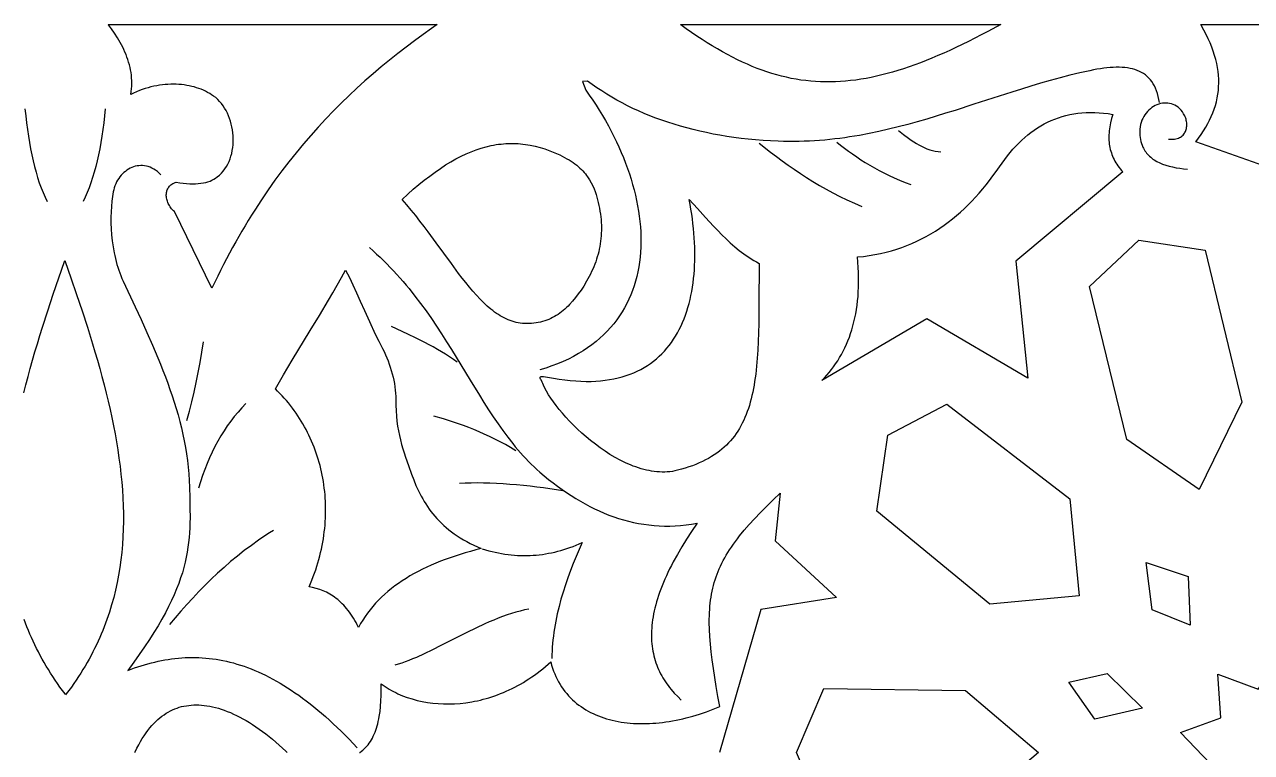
# Model space of a CAD drawing. Extents: x -332 to 348, y -263 to 352.
# Drawn here: x 46.91 to 93.89, y 264.11 to 292 of the extents above; entities that cross this region are included whole.
import ezdxf

# ---------------------------------------------------------------- set-up
doc = ezdxf.new("R2010")
doc.units = 0
doc.layers.add('LAYER_1', color=18, linetype='CONTINUOUS')
doc.layers.add('LAYER_2', color=174, linetype='CONTINUOUS')

msp = doc.modelspace()

# ---------------------------------------------------------------- linework, layer by layer
at = {"layer": 'LAYER_1'}
for points in [[(62.498, 291.848), (62.17, 291.616), (61.844, 291.379), (61.521, 291.137), (61.2, 290.889), (60.882, 290.636), (60.567, 290.377), (60.255, 290.112), (59.946, 289.841), (59.639, 289.563), (59.336, 289.279), (59.036, 288.989), (58.74, 288.691), (58.446, 288.386), (58.157, 288.073), (57.871, 287.753), (57.589, 287.425), (57.311, 287.089), (57.036, 286.745), (56.766, 286.392), (56.5, 286.031), (56.238, 285.661), (55.98, 285.281), (55.727, 284.893), (55.602, 284.695), (55.479, 284.495), (55.356, 284.292), (55.235, 284.087), (55.115, 283.879), (54.996, 283.669), (54.878, 283.456), (54.761, 283.241), (54.646, 283.023), (54.532, 282.803), (54.419, 282.58), (54.308, 282.354), (54.198, 282.126), (54.089, 281.895), (52.648, 284.831), (52.611, 284.867), (52.577, 284.904), (52.544, 284.942), (52.514, 284.981), (52.487, 285.021), (52.461, 285.062), (52.438, 285.103), (52.417, 285.144), (52.398, 285.186), (52.382, 285.228), (52.369, 285.271), (52.358, 285.313), (52.349, 285.355), (52.343, 285.397), (52.34, 285.438), (52.339, 285.479), (52.341, 285.519), (52.346, 285.558), (52.354, 285.597), (52.364, 285.634), (52.377, 285.67), (52.393, 285.705), (52.412, 285.739), (52.435, 285.771), (52.46, 285.802), (52.488, 285.83), (52.519, 285.857), (52.553, 285.882), (52.591, 285.905), (52.631, 285.925), (52.675, 285.943), (52.722, 285.959), (52.859, 285.938), (52.99, 285.921), (53.116, 285.909), (53.236, 285.902), (53.351, 285.899), (53.46, 285.9), (53.564, 285.906), (53.663, 285.916), (53.758, 285.931), (53.847, 285.95), (53.932, 285.974), (54.013, 286.002), (54.089, 286.034), (54.161, 286.071), (54.228, 286.112), (54.292, 286.158), (54.375, 286.227), (54.451, 286.303), (54.521, 286.383), (54.585, 286.469), (54.643, 286.559), (54.695, 286.653), (54.741, 286.751), (54.781, 286.852), (54.816, 286.957), (54.844, 287.064), (54.867, 287.173), (54.885, 287.283), (54.896, 287.396), (54.903, 287.509), (54.904, 287.623), (54.899, 287.737), (54.889, 287.85), (54.874, 287.964), (54.854, 288.076), (54.829, 288.186), (54.798, 288.295), (54.763, 288.402), (54.723, 288.506), (54.677, 288.607), (54.627, 288.705), (54.573, 288.799), (54.513, 288.889), (54.449, 288.974), (54.381, 289.054), (54.308, 289.129), (54.231, 289.198), (54.149, 289.26), (54.076, 289.31), (54, 289.357), (53.922, 289.401), (53.842, 289.442), (53.759, 289.481), (53.674, 289.517), (53.586, 289.55), (53.497, 289.58), (53.406, 289.607), (53.312, 289.631), (53.217, 289.652), (53.12, 289.67), (53.022, 289.685), (52.922, 289.697), (52.821, 289.705), (52.718, 289.711), (52.615, 289.713), (52.51, 289.712), (52.404, 289.707), (52.297, 289.699), (52.189, 289.688), (52.081, 289.673), (51.972, 289.654), (51.862, 289.632), (51.752, 289.607), (51.641, 289.577), (51.531, 289.545), (51.42, 289.508), (51.309, 289.467), (51.198, 289.423), (51.087, 289.375), (50.977, 289.323), (50.994, 289.429), (51.007, 289.535), (51.015, 289.64), (51.018, 289.744), (51.017, 289.848), (51.012, 289.952), (51.002, 290.055), (50.989, 290.157), (50.971, 290.258), (50.95, 290.359), (50.926, 290.459), (50.898, 290.558), (50.867, 290.656), (50.833, 290.753), (50.796, 290.849), (50.756, 290.944), (50.714, 291.038), (50.669, 291.132), (50.622, 291.223), (50.573, 291.314), (50.468, 291.492), (50.357, 291.665), (50.241, 291.832), (50.12, 291.994), (50.115, 292), (62.718, 292)], [(83.794, 291.73), (83.544, 291.599), (83.298, 291.472), (83.054, 291.35), (82.814, 291.232), (82.577, 291.119), (82.343, 291.011), (82.112, 290.907), (81.884, 290.807), (81.658, 290.712), (81.436, 290.622), (81.215, 290.536), (80.998, 290.455), (80.782, 290.379), (80.569, 290.307), (80.358, 290.24), (80.149, 290.178), (79.943, 290.12), (79.738, 290.067), (79.535, 290.019), (79.333, 289.975), (79.134, 289.937), (78.935, 289.903), (78.739, 289.874), (78.543, 289.849), (78.349, 289.83), (78.156, 289.815), (77.964, 289.805), (77.774, 289.8), (77.584, 289.8), (77.394, 289.805), (77.206, 289.815), (77.018, 289.829), (76.831, 289.849), (76.644, 289.874), (76.457, 289.903), (76.271, 289.938), (76.085, 289.977), (75.899, 290.021), (75.713, 290.071), (75.526, 290.126), (75.34, 290.185), (75.153, 290.25), (74.966, 290.32), (74.778, 290.395), (74.59, 290.475), (74.401, 290.56), (74.211, 290.65), (74.021, 290.745), (73.829, 290.846), (73.637, 290.952), (73.443, 291.063), (73.248, 291.179), (73.052, 291.301), (72.854, 291.427), (72.655, 291.559), (72.454, 291.696), (72.251, 291.839), (72.047, 291.987), (72.029, 292), (84.295, 292)], [(87.892, 288.627), (88.062, 288.619), (88.235, 288.605), (88.411, 288.585), (88.591, 288.558), (88.54, 288.396), (88.499, 288.237), (88.482, 288.158), (88.468, 288.081), (88.456, 288.004), (88.446, 287.929), (88.44, 287.854), (88.435, 287.779), (88.433, 287.706), (88.434, 287.633), (88.437, 287.562), (88.443, 287.491), (88.451, 287.421), (88.462, 287.352), (88.475, 287.283), (88.49, 287.216), (88.508, 287.149), (88.529, 287.083), (88.552, 287.018), (88.577, 286.954), (88.605, 286.89), (88.636, 286.827), (88.669, 286.766), (88.705, 286.705), (88.743, 286.644), (88.783, 286.585), (88.826, 286.527), (88.871, 286.469), (88.919, 286.412), (88.97, 286.356), (84.875, 282.931), (85.33, 278.445), (81.463, 280.728), (77.444, 278.363), (77.54, 278.463), (77.632, 278.565), (77.722, 278.671), (77.809, 278.779), (77.892, 278.889), (77.972, 279.003), (78.049, 279.12), (78.123, 279.239), (78.194, 279.362), (78.261, 279.487), (78.325, 279.616), (78.385, 279.748), (78.442, 279.883), (78.496, 280.021), (78.546, 280.162), (78.592, 280.307), (78.635, 280.454), (78.673, 280.606), (78.709, 280.76), (78.74, 280.918), (78.768, 281.08), (78.792, 281.244), (78.812, 281.413), (78.828, 281.585), (78.84, 281.76), (78.848, 281.94), (78.852, 282.123), (78.851, 282.309), (78.847, 282.5), (78.839, 282.694), (78.826, 282.892), (78.809, 283.094), (79.036, 283.118), (79.259, 283.149), (79.477, 283.187), (79.692, 283.23), (79.902, 283.279), (80.108, 283.334), (80.31, 283.396), (80.508, 283.462), (80.702, 283.535), (80.893, 283.613), (81.079, 283.696), (81.262, 283.785), (81.441, 283.879), (81.617, 283.979), (81.789, 284.083), (81.958, 284.193), (82.123, 284.307), (82.285, 284.426), (82.444, 284.55), (82.6, 284.678), (82.752, 284.811), (82.902, 284.949), (83.048, 285.091), (83.192, 285.237), (83.332, 285.387), (83.47, 285.541), (83.605, 285.699), (83.737, 285.861), (83.867, 286.027), (83.994, 286.197), (84.119, 286.37), (84.241, 286.547), (84.342, 286.691), (84.444, 286.831), (84.548, 286.966), (84.654, 287.096), (84.762, 287.221), (84.872, 287.342), (84.984, 287.457), (85.098, 287.567), (85.214, 287.672), (85.332, 287.772), (85.452, 287.866), (85.575, 287.956), (85.7, 288.04), (85.827, 288.118), (85.957, 288.192), (86.089, 288.259), (86.224, 288.322), (86.362, 288.378), (86.502, 288.429), (86.645, 288.475), (86.79, 288.514), (86.939, 288.548), (87.09, 288.576), (87.244, 288.598), (87.402, 288.614), (87.562, 288.625), (87.725, 288.629)], [(65.625, 287.445), (65.719, 287.442), (65.812, 287.437), (65.905, 287.43), (65.998, 287.42), (66.092, 287.409), (66.185, 287.394), (66.278, 287.378), (66.465, 287.338), (66.652, 287.289), (66.839, 287.231), (67.026, 287.163), (67.214, 287.087), (67.403, 287.001), (67.593, 286.907), (67.681, 286.859), (67.764, 286.81), (67.843, 286.76), (67.919, 286.71), (67.99, 286.658), (68.057, 286.605), (68.121, 286.552), (68.181, 286.498), (68.238, 286.443), (68.291, 286.388), (68.341, 286.332), (68.389, 286.276), (68.433, 286.22), (68.474, 286.163), (68.549, 286.049), (68.614, 285.935), (68.67, 285.821), (68.718, 285.708), (68.76, 285.597), (68.796, 285.487), (68.827, 285.381), (68.879, 285.178), (68.904, 285.068), (68.927, 284.958), (68.946, 284.849), (68.963, 284.74), (68.976, 284.632), (68.987, 284.525), (68.995, 284.419), (69, 284.314), (69.002, 284.209), (69.002, 284.105), (68.998, 284.002), (68.992, 283.899), (68.983, 283.797), (68.971, 283.696), (68.957, 283.595), (68.94, 283.495), (68.92, 283.396), (68.898, 283.297), (68.873, 283.199), (68.845, 283.102), (68.815, 283.005), (68.783, 282.909), (68.748, 282.814), (68.71, 282.719), (68.67, 282.625), (68.628, 282.531), (68.583, 282.438), (68.536, 282.346), (68.486, 282.254), (68.434, 282.162), (68.323, 281.981), (68.221, 281.827), (68.117, 281.678), (68.009, 281.536), (67.897, 281.401), (67.782, 281.273), (67.723, 281.212), (67.662, 281.154), (67.6, 281.097), (67.538, 281.043), (67.474, 280.992), (67.408, 280.942), (67.341, 280.895), (67.273, 280.851), (67.203, 280.81), (67.132, 280.771), (67.059, 280.734), (66.985, 280.701), (66.909, 280.671), (66.831, 280.643), (66.751, 280.619), (66.67, 280.598), (66.586, 280.58), (66.501, 280.565), (66.414, 280.553), (66.324, 280.545), (66.233, 280.541), (66.14, 280.54), (66.057, 280.543), (65.974, 280.549), (65.893, 280.559), (65.813, 280.572), (65.734, 280.589), (65.656, 280.609), (65.578, 280.633), (65.502, 280.66), (65.426, 280.69), (65.351, 280.723), (65.276, 280.76), (65.202, 280.799), (65.129, 280.841), (65.057, 280.886), (64.985, 280.934), (64.913, 280.985), (64.842, 281.038), (64.772, 281.094), (64.632, 281.213), (64.493, 281.342), (64.355, 281.48), (64.218, 281.626), (64.082, 281.78), (63.946, 281.942), (63.809, 282.111), (63.672, 282.285), (63.535, 282.466), (63.256, 282.842), (62.678, 283.64), (62.373, 284.053), (62.215, 284.261), (62.054, 284.469), (61.89, 284.678), (61.72, 284.885), (61.547, 285.091), (61.368, 285.296), (61.585, 285.496), (61.798, 285.686), (62.01, 285.866), (62.219, 286.036), (62.426, 286.196), (62.631, 286.347), (62.834, 286.488), (63.035, 286.619), (63.234, 286.74), (63.432, 286.851), (63.628, 286.953), (63.823, 287.045), (64.017, 287.128), (64.209, 287.201), (64.401, 287.264), (64.591, 287.318), (64.78, 287.362), (64.875, 287.381), (64.969, 287.397), (65.063, 287.411), (65.157, 287.422), (65.251, 287.431), (65.345, 287.438), (65.438, 287.443), (65.532, 287.445)], [(72.68, 284.949), (72.99, 284.606), (73.299, 284.269), (73.454, 284.105), (73.612, 283.945), (73.773, 283.788), (73.937, 283.636), (74.105, 283.488), (74.278, 283.347), (74.458, 283.211), (74.549, 283.146), (74.643, 283.082), (74.739, 283.02), (74.836, 282.96), (74.935, 282.902), (75.037, 282.846), (75.033, 281.267), (75.03, 280.898), (75.024, 280.54), (75.016, 280.192), (75.005, 279.854), (74.989, 279.527), (74.968, 279.211), (74.942, 278.905), (74.909, 278.609), (74.87, 278.324), (74.847, 278.186), (74.823, 278.05), (74.796, 277.916), (74.767, 277.786), (74.736, 277.657), (74.703, 277.532), (74.667, 277.409), (74.629, 277.289), (74.588, 277.172), (74.545, 277.057), (74.499, 276.944), (74.45, 276.835), (74.398, 276.728), (74.343, 276.624), (74.285, 276.522), (74.224, 276.423), (74.16, 276.327), (74.092, 276.233), (74.021, 276.142), (73.947, 276.054), (73.869, 275.968), (73.787, 275.885), (73.701, 275.805), (73.612, 275.727), (73.519, 275.652), (73.422, 275.579), (73.32, 275.51), (73.215, 275.443), (73.105, 275.378), (72.991, 275.317), (72.872, 275.258), (72.749, 275.201), (72.622, 275.148), (72.489, 275.097), (72.352, 275.048), (72.21, 275.003), (72.064, 274.96), (71.912, 274.92), (71.816, 274.898), (71.719, 274.88), (71.622, 274.867), (71.524, 274.859), (71.425, 274.854), (71.326, 274.854), (71.226, 274.857), (71.126, 274.864), (71.026, 274.875), (70.925, 274.89), (70.824, 274.908), (70.724, 274.929), (70.623, 274.954), (70.522, 274.982), (70.421, 275.013), (70.32, 275.047), (70.219, 275.084), (70.118, 275.124), (70.018, 275.167), (69.918, 275.212), (69.819, 275.26), (69.72, 275.31), (69.523, 275.416), (69.33, 275.531), (69.139, 275.654), (68.952, 275.783), (68.769, 275.917), (68.59, 276.057), (68.417, 276.201), (68.249, 276.348), (68.087, 276.498), (67.931, 276.649), (67.783, 276.801), (67.642, 276.953), (67.509, 277.104), (67.384, 277.254), (67.268, 277.401), (67.162, 277.544), (67.066, 277.684), (66.98, 277.818), (66.905, 277.946), (66.841, 278.068), (66.789, 278.182), (66.763, 278.241), (66.737, 278.294), (66.691, 278.381), (66.674, 278.416), (66.662, 278.446), (66.658, 278.47), (66.658, 278.48), (66.662, 278.488), (66.667, 278.496), (66.675, 278.502), (66.7, 278.509), (66.738, 278.512), (66.79, 278.51), (66.857, 278.503), (66.94, 278.49), (67.164, 278.452), (67.385, 278.415), (67.601, 278.385), (67.811, 278.361), (68.017, 278.343), (68.217, 278.332), (68.412, 278.327), (68.603, 278.328), (68.788, 278.336), (68.968, 278.349), (69.144, 278.368), (69.315, 278.393), (69.481, 278.423), (69.642, 278.459), (69.798, 278.501), (69.95, 278.548), (70.097, 278.6), (70.239, 278.657), (70.377, 278.719), (70.51, 278.786), (70.639, 278.858), (70.763, 278.935), (70.883, 279.016), (70.998, 279.102), (71.109, 279.193), (71.215, 279.287), (71.318, 279.386), (71.416, 279.489), (71.509, 279.596), (71.599, 279.707), (71.684, 279.822), (71.765, 279.941), (71.842, 280.063), (71.916, 280.189), (71.985, 280.318), (72.05, 280.451), (72.111, 280.586), (72.168, 280.725), (72.221, 280.867), (72.271, 281.012), (72.316, 281.16), (72.358, 281.31), (72.396, 281.464), (72.431, 281.619), (72.462, 281.777), (72.489, 281.938), (72.512, 282.1), (72.532, 282.265), (72.549, 282.432), (72.562, 282.601), (72.571, 282.771), (72.577, 282.944), (72.58, 283.117), (72.58, 283.293), (72.576, 283.47), (72.569, 283.648), (72.558, 283.828), (72.545, 284.008), (72.528, 284.19), (72.508, 284.372), (72.485, 284.556), (72.459, 284.74), (72.43, 284.925), (72.398, 285.11), (72.363, 285.296)], [(92.122, 283.36), (93.53, 277.529), (91.888, 274.184), (89.126, 276.103), (87.696, 281.962), (89.578, 283.733)], [(59.277, 282.448), (59.349, 282.307), (59.485, 282.023), (59.619, 281.726), (59.762, 281.403), (59.924, 281.04), (60.115, 280.624), (60.344, 280.142), (60.477, 279.872), (60.623, 279.581), (60.679, 279.466), (60.733, 279.349), (60.784, 279.23), (60.832, 279.11), (60.876, 278.989), (60.918, 278.866), (60.956, 278.742), (60.991, 278.618), (61.022, 278.494), (61.049, 278.369), (61.072, 278.244), (61.092, 278.12), (61.107, 277.996), (61.118, 277.873), (61.124, 277.751), (61.126, 277.631), (61.128, 277.412), (61.136, 277.201), (61.151, 276.999), (61.172, 276.804), (61.198, 276.616), (61.229, 276.433), (61.265, 276.256), (61.304, 276.083), (61.348, 275.914), (61.395, 275.748), (61.446, 275.584), (61.498, 275.422), (61.611, 275.099), (61.729, 274.774), (61.812, 274.556), (61.901, 274.342), (61.997, 274.133), (62.048, 274.03), (62.102, 273.928), (62.157, 273.827), (62.215, 273.728), (62.276, 273.629), (62.34, 273.532), (62.406, 273.437), (62.475, 273.343), (62.548, 273.25), (62.624, 273.158), (62.703, 273.068), (62.786, 272.98), (62.873, 272.893), (62.963, 272.808), (63.058, 272.724), (63.156, 272.642), (63.259, 272.562), (63.367, 272.483), (63.479, 272.406), (63.595, 272.331), (63.717, 272.258), (63.843, 272.186), (63.975, 272.117), (64.111, 272.049), (64.254, 271.984), (64.401, 271.92), (64.194, 271.868), (63.99, 271.813), (63.789, 271.756), (63.592, 271.697), (63.399, 271.635), (63.209, 271.57), (63.023, 271.503), (62.84, 271.434), (62.662, 271.362), (62.487, 271.287), (62.316, 271.209), (62.149, 271.129), (61.985, 271.046), (61.826, 270.96), (61.671, 270.872), (61.52, 270.78), (61.373, 270.686), (61.23, 270.589), (61.092, 270.489), (60.958, 270.386), (60.828, 270.279), (60.702, 270.17), (60.581, 270.058), (60.465, 269.942), (60.353, 269.824), (60.245, 269.702), (60.143, 269.577), (60.045, 269.449), (59.951, 269.317), (59.863, 269.182), (59.779, 269.044), (59.7, 268.902), (59.653, 268.995), (59.605, 269.084), (59.556, 269.17), (59.507, 269.253), (59.456, 269.333), (59.405, 269.409), (59.353, 269.483), (59.3, 269.553), (59.246, 269.621), (59.191, 269.685), (59.135, 269.747), (59.079, 269.805), (59.022, 269.861), (58.964, 269.915), (58.905, 269.965), (58.846, 270.013), (58.786, 270.058), (58.725, 270.101), (58.663, 270.141), (58.601, 270.178), (58.538, 270.213), (58.474, 270.246), (58.41, 270.276), (58.345, 270.304), (58.28, 270.33), (58.213, 270.354), (58.079, 270.395), (57.943, 270.427), (57.804, 270.452), (57.861, 270.583), (57.915, 270.714), (57.966, 270.846), (58.014, 270.977), (58.06, 271.109), (58.103, 271.241), (58.143, 271.373), (58.181, 271.505), (58.216, 271.637), (58.249, 271.769), (58.279, 271.902), (58.306, 272.034), (58.331, 272.166), (58.354, 272.297), (58.373, 272.429), (58.391, 272.561), (58.405, 272.692), (58.417, 272.823), (58.427, 272.954), (58.435, 273.084), (58.439, 273.214), (58.442, 273.344), (58.442, 273.473), (58.439, 273.602), (58.434, 273.731), (58.427, 273.859), (58.417, 273.986), (58.405, 274.113), (58.391, 274.239), (58.374, 274.365), (58.355, 274.49), (58.334, 274.614), (58.31, 274.737), (58.285, 274.86), (58.256, 274.982), (58.226, 275.103), (58.193, 275.224), (58.159, 275.343), (58.121, 275.462), (58.082, 275.579), (58.041, 275.696), (57.997, 275.811), (57.951, 275.926), (57.903, 276.039), (57.853, 276.152), (57.801, 276.263), (57.747, 276.373), (57.69, 276.482), (57.632, 276.59), (57.571, 276.696), (57.509, 276.801), (57.444, 276.905), (57.378, 277.008), (57.309, 277.109), (57.238, 277.209), (57.166, 277.307), (57.091, 277.404), (57.015, 277.499), (56.936, 277.593), (56.856, 277.685), (56.773, 277.775), (56.689, 277.864), (56.603, 277.951), (56.515, 278.037), (56.668, 278.307), (56.827, 278.581), (57.158, 279.137), (57.852, 280.276), (58.203, 280.854), (58.549, 281.434), (58.718, 281.724), (58.884, 282.014), (59.045, 282.303), (59.202, 282.591)], [(86.942, 273.827), (87.3, 270.112), (83.88, 269.795), (79.554, 273.357), (79.976, 276.27), (82.227, 277.45)], [(91.466, 270.85), (91.548, 268.984), (90.095, 269.579), (89.865, 271.388)], [(95.927, 266.433), (97.521, 266.842), (97.229, 265.199), (98.709, 264.472), (97.445, 263.403), (98.119, 261.88), (96.475, 261.886), (96.027, 260.279), (94.772, 261.358), (93.412, 260.42), (93.133, 262.066), (91.497, 262.235), (92.325, 263.678), (91.179, 264.875), (92.726, 265.44), (92.606, 267.106), (94.149, 266.529), (95.111, 267.883)], [(89.728, 265.803), (87.899, 265.381), (86.897, 266.808), (88.373, 267.137)], [(82.95, 266.486), (85.742, 264.109), (82.95, 261.731), (77.518, 261.659), (76.466, 264.109), (77.518, 266.558)]]:
    msp.add_lwpolyline(points, close=True, dxfattribs=at)
for points in [[(94.58, 286.513), (91.761, 287.509), (91.866, 287.648), (91.965, 287.786), (92.057, 287.925), (92.142, 288.063), (92.221, 288.202), (92.293, 288.341), (92.358, 288.481), (92.417, 288.62), (92.469, 288.76), (92.514, 288.901), (92.552, 289.043), (92.584, 289.185), (92.609, 289.328), (92.627, 289.471), (92.638, 289.616), (92.643, 289.762), (92.64, 289.909), (92.631, 290.057), (92.615, 290.206), (92.592, 290.356), (92.563, 290.509), (92.526, 290.662), (92.483, 290.817), (92.432, 290.974), (92.375, 291.133), (92.311, 291.293), (92.24, 291.455), (92.162, 291.62), (92.077, 291.786), (91.985, 291.955), (91.958, 292), (97.953, 292)], [(46.888, 277.884), (46.966, 278.198), (47.047, 278.512), (47.132, 278.826), (47.219, 279.141), (47.31, 279.456), (47.403, 279.772), (47.499, 280.087), (47.597, 280.401), (47.799, 281.033), (48.009, 281.663), (48.223, 282.292), (48.442, 282.92), (48.454, 282.953), (48.466, 282.919), (48.686, 282.291), (48.902, 281.662), (49.113, 281.031), (49.318, 280.401), (49.514, 279.768), (49.608, 279.454), (49.7, 279.139), (49.789, 278.824), (49.875, 278.509), (49.957, 278.195), (50.037, 277.881), (50.112, 277.567), (50.184, 277.254), (50.252, 276.942), (50.316, 276.63), (50.375, 276.319), (50.43, 276.009), (50.481, 275.699), (50.526, 275.391), (50.567, 275.083), (50.602, 274.776), (50.632, 274.471), (50.656, 274.166), (50.675, 273.863), (50.688, 273.561), (50.695, 273.26), (50.695, 272.961), (50.689, 272.663), (50.677, 272.366), (50.658, 272.071), (50.632, 271.777), (50.599, 271.485), (50.559, 271.194), (50.512, 270.905), (50.457, 270.617), (50.395, 270.331), (50.324, 270.047), (50.245, 269.761), (50.204, 269.623), (50.159, 269.482), (50.113, 269.342), (50.064, 269.202), (50.014, 269.063), (49.961, 268.923), (49.906, 268.785), (49.848, 268.646), (49.789, 268.509), (49.727, 268.371), (49.663, 268.234), (49.596, 268.097), (49.527, 267.96), (49.456, 267.824), (49.383, 267.689), (49.306, 267.553), (49.228, 267.418), (49.147, 267.283), (49.063, 267.149), (48.977, 267.015), (48.888, 266.882), (48.797, 266.748), (48.703, 266.616), (48.606, 266.483), (48.507, 266.351), (48.485, 266.323), (48.464, 266.351), (48.364, 266.483), (48.267, 266.616), (48.173, 266.749), (48.081, 266.882), (47.992, 267.016), (47.906, 267.15), (47.822, 267.284), (47.741, 267.419), (47.662, 267.554), (47.585, 267.69), (47.511, 267.825), (47.44, 267.962), (47.37, 268.098), (47.304, 268.235), (47.239, 268.372), (47.177, 268.51), (47.117, 268.648), (47.059, 268.786), (47.003, 268.925), (46.95, 269.064), (46.899, 269.204)], [(59.742, 264.109), (59.734, 264.114), (59.75, 264.114), (59.809, 264.153), (59.865, 264.197), (59.919, 264.243), (59.97, 264.293), (60.02, 264.346), (60.067, 264.403), (60.111, 264.462), (60.153, 264.525), (60.193, 264.59), (60.231, 264.659), (60.267, 264.73), (60.3, 264.804), (60.332, 264.881), (60.361, 264.96), (60.388, 265.042), (60.413, 265.126), (60.437, 265.212), (60.458, 265.301), (60.477, 265.392), (60.495, 265.485), (60.524, 265.677), (60.546, 265.876), (60.561, 266.082), (60.569, 266.294), (60.571, 266.512), (60.567, 266.735), (60.642, 266.682), (60.718, 266.631), (60.796, 266.581), (60.876, 266.534), (60.958, 266.488), (61.04, 266.444), (61.125, 266.401), (61.211, 266.361), (61.298, 266.322), (61.387, 266.285), (61.568, 266.218), (61.754, 266.158), (61.945, 266.106), (62.14, 266.062), (62.339, 266.026), (62.541, 265.998), (62.747, 265.979), (62.956, 265.968), (63.168, 265.966), (63.382, 265.973), (63.598, 265.989), (63.815, 266.014), (64.034, 266.048), (64.144, 266.069), (64.254, 266.092), (64.365, 266.117), (64.475, 266.145), (64.586, 266.175), (64.696, 266.208), (64.807, 266.243), (64.917, 266.281), (65.028, 266.321), (65.138, 266.363), (65.249, 266.408), (65.359, 266.456), (65.469, 266.506), (65.578, 266.559), (65.687, 266.614), (65.796, 266.672), (65.905, 266.732), (66.013, 266.796), (66.12, 266.861), (66.227, 266.93), (66.334, 267.001), (66.44, 267.075), (66.545, 267.152), (66.65, 267.231), (66.753, 267.313), (66.857, 267.398), (66.959, 267.486), (67.06, 267.576), (67.093, 267.457), (67.13, 267.342), (67.17, 267.229), (67.213, 267.12), (67.259, 267.015), (67.309, 266.912), (67.362, 266.813), (67.418, 266.716), (67.477, 266.623), (67.54, 266.533), (67.605, 266.447), (67.672, 266.363), (67.743, 266.283), (67.817, 266.205), (67.893, 266.131), (67.971, 266.059), (68.052, 265.991), (68.136, 265.926), (68.222, 265.864), (68.31, 265.804), (68.401, 265.748), (68.494, 265.694), (68.589, 265.644), (68.686, 265.596), (68.785, 265.551), (68.886, 265.51), (68.989, 265.471), (69.094, 265.434), (69.2, 265.401), (69.308, 265.371), (69.418, 265.343), (69.529, 265.318), (69.642, 265.295), (69.757, 265.276), (69.872, 265.259), (69.989, 265.245), (70.108, 265.233), (70.227, 265.225), (70.348, 265.218), (70.469, 265.215), (70.592, 265.214), (70.715, 265.215), (70.84, 265.22), (70.965, 265.226), (71.091, 265.236), (71.217, 265.247), (71.344, 265.262), (71.472, 265.278), (71.6, 265.298), (71.729, 265.319), (71.858, 265.343), (71.987, 265.37), (72.116, 265.399), (72.246, 265.43), (72.505, 265.5), (72.764, 265.578), (73.023, 265.666), (73.28, 265.763), (73.535, 265.869), (73.466, 266.259), (73.402, 266.631), (73.343, 266.987), (73.292, 267.328), (73.247, 267.653), (73.209, 267.965), (73.178, 268.264), (73.155, 268.551), (73.14, 268.826), (73.134, 269.091), (73.134, 269.22), (73.136, 269.346), (73.141, 269.47), (73.148, 269.593), (73.158, 269.713), (73.169, 269.831), (73.184, 269.948), (73.2, 270.063), (73.22, 270.177), (73.242, 270.289), (73.266, 270.4), (73.294, 270.51), (73.324, 270.618), (73.356, 270.726), (73.392, 270.833), (73.43, 270.939), (73.472, 271.044), (73.516, 271.149), (73.564, 271.253), (73.614, 271.358), (73.667, 271.461), (73.724, 271.565), (73.784, 271.669), (73.847, 271.773), (73.913, 271.877), (73.983, 271.981), (74.056, 272.086), (74.132, 272.191), (74.212, 272.298), (74.295, 272.404), (74.472, 272.621), (74.664, 272.841), (74.87, 273.067), (75.092, 273.299), (75.329, 273.538), (75.582, 273.785), (75.851, 274.041), (75.656, 272.221), (78.007, 270.044), (75.107, 269.585), (73.53, 264.109)], [(51.138, 264.109), (51.151, 264.137), (51.215, 264.272), (51.282, 264.401), (51.35, 264.524), (51.419, 264.641), (51.49, 264.752), (51.562, 264.857), (51.635, 264.957), (51.709, 265.05), (51.784, 265.138), (51.86, 265.221), (51.937, 265.298), (52.015, 265.37), (52.094, 265.437), (52.173, 265.499), (52.253, 265.557), (52.334, 265.61), (52.415, 265.658), (52.498, 265.702), (52.581, 265.743), (52.666, 265.779), (52.752, 265.811), (52.838, 265.839), (52.927, 265.864), (53.016, 265.884), (53.107, 265.901), (53.2, 265.914), (53.294, 265.924), (53.39, 265.929), (53.488, 265.931), (53.587, 265.929), (53.688, 265.923), (53.792, 265.912), (53.896, 265.898), (54.003, 265.88), (54.111, 265.857), (54.221, 265.831), (54.333, 265.8), (54.446, 265.765), (54.56, 265.725), (54.676, 265.682), (54.793, 265.634), (54.912, 265.581), (55.032, 265.525), (55.153, 265.463), (55.275, 265.398), (55.397, 265.328), (55.521, 265.254), (55.646, 265.175), (55.771, 265.092), (55.897, 265.005), (56.023, 264.914), (56.15, 264.818), (56.277, 264.718), (56.405, 264.614), (56.533, 264.505), (56.661, 264.392), (56.789, 264.276), (56.917, 264.155), (56.964, 264.109)]]:
    msp.add_lwpolyline(points, dxfattribs=at)
at = {"layer": 'LAYER_2'}
for points in [[(90.369, 289.01), (90.35, 289.132), (90.326, 289.248), (90.297, 289.357), (90.263, 289.46), (90.225, 289.557), (90.183, 289.648), (90.135, 289.732), (90.084, 289.811), (90.028, 289.884), (89.968, 289.951), (89.903, 290.012), (89.835, 290.068), (89.762, 290.119), (89.686, 290.165), (89.605, 290.205), (89.521, 290.241), (89.433, 290.272), (89.341, 290.298), (89.245, 290.319), (89.147, 290.336), (89.044, 290.349), (88.938, 290.357), (88.829, 290.361), (88.717, 290.361), (88.601, 290.357), (88.483, 290.35), (88.361, 290.339), (88.236, 290.324), (88.108, 290.306), (87.978, 290.284), (87.845, 290.259), (87.709, 290.232), (87.325, 290.146), (86.944, 290.055), (86.567, 289.958), (86.192, 289.856), (85.82, 289.751), (85.45, 289.641), (85.083, 289.529), (84.717, 289.414), (83.989, 289.181), (83.266, 288.945), (82.544, 288.712), (82.183, 288.598), (81.822, 288.486), (81.46, 288.377), (81.097, 288.273), (80.733, 288.172), (80.367, 288.076), (80, 287.986), (79.631, 287.902), (79.259, 287.824), (78.885, 287.754), (78.508, 287.692), (78.319, 287.664), (78.128, 287.638), (77.937, 287.614), (77.745, 287.593), (77.552, 287.574), (77.358, 287.558), (77.163, 287.544), (76.968, 287.533), (76.771, 287.525), (76.573, 287.519), (76.373, 287.516), (76.173, 287.517), (75.972, 287.52), (75.769, 287.526), (75.478, 287.54), (75.191, 287.558), (74.908, 287.58), (74.627, 287.607), (74.351, 287.638), (74.078, 287.673), (73.808, 287.713), (73.542, 287.757), (73.28, 287.805), (73.022, 287.857), (72.767, 287.913), (72.515, 287.973), (72.268, 288.037), (72.024, 288.105), (71.784, 288.177), (71.548, 288.253), (71.315, 288.333), (71.087, 288.416), (70.862, 288.504), (70.641, 288.595), (70.424, 288.69), (70.211, 288.788), (70.001, 288.89), (69.796, 288.996), (69.595, 289.105), (69.397, 289.218), (69.204, 289.334), (69.015, 289.454), (68.829, 289.577), (68.648, 289.703), (68.471, 289.833), (68.279, 289.823), (68.4, 289.49), (68.536, 289.299), (68.668, 289.106), (68.797, 288.911), (68.921, 288.715), (69.041, 288.517), (69.157, 288.318), (69.269, 288.118), (69.376, 287.917), (69.479, 287.714), (69.578, 287.511), (69.672, 287.308), (69.761, 287.103), (69.846, 286.899), (69.926, 286.694), (70.002, 286.488), (70.072, 286.283), (70.138, 286.078), (70.198, 285.873), (70.253, 285.668), (70.304, 285.463), (70.349, 285.259), (70.389, 285.056), (70.423, 284.853), (70.452, 284.652), (70.476, 284.451), (70.494, 284.251), (70.506, 284.053), (70.513, 283.856), (70.514, 283.661), (70.509, 283.467), (70.498, 283.275), (70.482, 283.084), (70.459, 282.896), (70.43, 282.71), (70.396, 282.526), (70.354, 282.344), (70.307, 282.165), (70.253, 281.988), (70.193, 281.814), (70.126, 281.643), (70.053, 281.475), (69.973, 281.31), (69.887, 281.148), (69.793, 280.99), (69.693, 280.834), (69.586, 280.683), (69.472, 280.535), (69.351, 280.391), (69.223, 280.25), (69.087, 280.114), (68.944, 279.982), (68.795, 279.854), (68.637, 279.731), (68.472, 279.612), (68.3, 279.498), (68.12, 279.389), (67.933, 279.284), (67.738, 279.184), (67.535, 279.09), (67.324, 279.001), (67.105, 278.917), (66.878, 278.839), (66.643, 278.766)], [(90.719, 287.611), (90.782, 287.605), (90.842, 287.603), (90.899, 287.605), (90.953, 287.611), (91.004, 287.62), (91.051, 287.632), (91.096, 287.648), (91.138, 287.666), (91.176, 287.688), (91.212, 287.712), (91.245, 287.738), (91.275, 287.767), (91.302, 287.799), (91.326, 287.832), (91.347, 287.867), (91.365, 287.903), (91.381, 287.941), (91.394, 287.981), (91.404, 288.022), (91.411, 288.063), (91.416, 288.106), (91.418, 288.149), (91.418, 288.193), (91.414, 288.237), (91.408, 288.281), (91.4, 288.326), (91.389, 288.37), (91.376, 288.414), (91.36, 288.457), (91.341, 288.5), (91.32, 288.542), (91.297, 288.583), (91.249, 288.655), (91.197, 288.721), (91.141, 288.779), (91.083, 288.829), (91.022, 288.873), (90.959, 288.909), (90.894, 288.939), (90.827, 288.962), (90.76, 288.979), (90.691, 288.989), (90.621, 288.993), (90.552, 288.991), (90.482, 288.983), (90.413, 288.97), (90.345, 288.95), (90.277, 288.925), (90.211, 288.895), (90.147, 288.86), (90.085, 288.819), (90.025, 288.773), (89.968, 288.723), (89.914, 288.668), (89.864, 288.609), (89.817, 288.545), (89.775, 288.477), (89.736, 288.405), (89.703, 288.33), (89.675, 288.25), (89.652, 288.167), (89.634, 288.08), (89.623, 287.99), (89.619, 287.896), (89.619, 287.82), (89.624, 287.744), (89.632, 287.668), (89.644, 287.593), (89.661, 287.519), (89.681, 287.447), (89.705, 287.376), (89.734, 287.307), (89.758, 287.257), (89.785, 287.208), (89.815, 287.161), (89.846, 287.116), (89.88, 287.072), (89.915, 287.031), (89.953, 286.991), (89.993, 286.953), (90.035, 286.916), (90.079, 286.881), (90.124, 286.847), (90.172, 286.816), (90.273, 286.756), (90.38, 286.703), (90.494, 286.655), (90.615, 286.612), (90.741, 286.575), (90.873, 286.542), (91.01, 286.514), (91.152, 286.491), (91.298, 286.471), (91.449, 286.455)], [(46.926, 288.774), (46.954, 288.503), (46.985, 288.238), (47.019, 287.979), (47.056, 287.726), (47.096, 287.479), (47.14, 287.238), (47.187, 287.004), (47.238, 286.777), (47.292, 286.557), (47.35, 286.344), (47.411, 286.137), (47.477, 285.938), (47.546, 285.746), (47.62, 285.562), (47.697, 285.385), (47.779, 285.217)], [(50.004, 288.774), (49.976, 288.503), (49.945, 288.238), (49.911, 287.979), (49.874, 287.726), (49.833, 287.479), (49.79, 287.238), (49.743, 287.004), (49.692, 286.777), (49.638, 286.557), (49.58, 286.344), (49.519, 286.137), (49.453, 285.938), (49.384, 285.746), (49.31, 285.562), (49.233, 285.385), (49.151, 285.217)], [(80.38, 287.942), (80.573, 287.789), (80.767, 287.643), (80.865, 287.573), (80.964, 287.507), (81.063, 287.445), (81.163, 287.386), (81.264, 287.333), (81.366, 287.284), (81.469, 287.241), (81.573, 287.205), (81.678, 287.174), (81.785, 287.151), (81.893, 287.136), (82.002, 287.128)], [(75.044, 287.454), (75.482, 287.114), (75.703, 286.946), (75.928, 286.779), (76.155, 286.615), (76.385, 286.453), (76.62, 286.294), (76.859, 286.137), (77.102, 285.984), (77.351, 285.834), (77.605, 285.689), (77.866, 285.547), (78.132, 285.41), (78.406, 285.277), (78.688, 285.15), (78.977, 285.028)], [(78.014, 287.498), (78.162, 287.382), (78.311, 287.267), (78.464, 287.153), (78.62, 287.041), (78.779, 286.931), (78.941, 286.822), (79.108, 286.715), (79.279, 286.611), (79.455, 286.508), (79.636, 286.409), (79.823, 286.312), (80.015, 286.217), (80.213, 286.126), (80.417, 286.038), (80.629, 285.953), (80.847, 285.871)], [(52.135, 286.245), (52.068, 286.311), (52, 286.369), (51.931, 286.42), (51.861, 286.464), (51.79, 286.502), (51.719, 286.533), (51.647, 286.558), (51.575, 286.576), (51.503, 286.589), (51.432, 286.595), (51.36, 286.596), (51.29, 286.592), (51.22, 286.582), (51.152, 286.567), (51.084, 286.546), (51.018, 286.521), (50.954, 286.491), (50.891, 286.457), (50.83, 286.418), (50.772, 286.375), (50.715, 286.328), (50.662, 286.277), (50.611, 286.222), (50.563, 286.164), (50.518, 286.103), (50.476, 286.038), (50.438, 285.97), (50.404, 285.899), (50.373, 285.825), (50.347, 285.749), (50.325, 285.67), (50.307, 285.59), (50.278, 285.414), (50.254, 285.228), (50.236, 285.031), (50.225, 284.826), (50.219, 284.613), (50.22, 284.394), (50.229, 284.171), (50.245, 283.944), (50.269, 283.715), (50.301, 283.486), (50.341, 283.258), (50.365, 283.144), (50.39, 283.031), (50.418, 282.919), (50.449, 282.808), (50.482, 282.698), (50.517, 282.59), (50.554, 282.483), (50.595, 282.378), (50.637, 282.275), (50.683, 282.173), (51.144, 281.185), (51.371, 280.694), (51.593, 280.206), (51.807, 279.72), (52.014, 279.234), (52.113, 278.991), (52.209, 278.748), (52.303, 278.505), (52.393, 278.261), (52.48, 278.018), (52.564, 277.774), (52.643, 277.529), (52.719, 277.284), (52.79, 277.039), (52.856, 276.792), (52.918, 276.545), (52.975, 276.297), (53.027, 276.048), (53.074, 275.799), (53.115, 275.548), (53.15, 275.296), (53.179, 275.042), (53.202, 274.788), (53.219, 274.532), (53.229, 274.274), (53.239, 273.867), (53.246, 273.475), (53.247, 273.093), (53.244, 272.904), (53.237, 272.717), (53.227, 272.53), (53.212, 272.344), (53.193, 272.157), (53.169, 271.969), (53.139, 271.779), (53.103, 271.588), (53.061, 271.394), (53.011, 271.198), (52.954, 270.998), (52.889, 270.794), (52.816, 270.586), (52.733, 270.373), (52.641, 270.155), (52.539, 269.93), (52.427, 269.7), (52.303, 269.462), (52.169, 269.217), (52.022, 268.965), (51.863, 268.703), (51.691, 268.434), (51.505, 268.154), (51.306, 267.865), (51.093, 267.566), (50.864, 267.255), (51.122, 267.349), (51.38, 267.434), (51.509, 267.473), (51.638, 267.509), (51.767, 267.543), (51.896, 267.575), (52.025, 267.604), (52.154, 267.63), (52.283, 267.654), (52.413, 267.676), (52.542, 267.694), (52.672, 267.71), (52.801, 267.724), (52.931, 267.734), (53.061, 267.742), (53.192, 267.747), (53.322, 267.749), (53.453, 267.748), (53.584, 267.744), (53.715, 267.738), (53.847, 267.728), (53.978, 267.715), (54.11, 267.699), (54.243, 267.68), (54.376, 267.658), (54.509, 267.633), (54.642, 267.604), (54.776, 267.572), (54.91, 267.537), (55.045, 267.498), (55.18, 267.457), (55.315, 267.411), (55.451, 267.363), (55.588, 267.311), (55.724, 267.255), (55.862, 267.196), (56, 267.133), (56.138, 267.066), (56.277, 266.996), (56.416, 266.923), (56.556, 266.845), (56.697, 266.764), (56.838, 266.679), (56.98, 266.59), (57.122, 266.497), (57.266, 266.4), (57.409, 266.3), (57.554, 266.195), (57.699, 266.086), (57.845, 265.974), (57.991, 265.857), (58.138, 265.736), (58.286, 265.611), (58.435, 265.482), (58.585, 265.348), (58.735, 265.21), (58.886, 265.068), (59.038, 264.922), (59.191, 264.771), (59.344, 264.616), (59.499, 264.456), (59.654, 264.292)], [(60.115, 283.451), (60.255, 283.33), (60.393, 283.206), (60.528, 283.081), (60.66, 282.954), (60.79, 282.825), (60.918, 282.694), (61.043, 282.562), (61.166, 282.428), (61.286, 282.293), (61.405, 282.157), (61.522, 282.019), (61.636, 281.88), (61.859, 281.598), (62.076, 281.313), (62.286, 281.024), (62.489, 280.732), (62.688, 280.438), (62.882, 280.143), (63.071, 279.847), (63.257, 279.55), (63.62, 278.958), (63.976, 278.373), (64.329, 277.798), (64.505, 277.516), (64.683, 277.239), (64.862, 276.967), (65.044, 276.701), (65.228, 276.442), (65.415, 276.189), (65.606, 275.944), (65.704, 275.825), (65.802, 275.707), (65.902, 275.592), (66.003, 275.479), (66.105, 275.369), (66.209, 275.261), (66.314, 275.156), (66.421, 275.053), (66.53, 274.953), (66.641, 274.855), (66.809, 274.713), (66.978, 274.574), (67.149, 274.44), (67.321, 274.311), (67.493, 274.186), (67.667, 274.065), (67.842, 273.95), (68.018, 273.839), (68.196, 273.733), (68.374, 273.632), (68.554, 273.536), (68.735, 273.446), (68.918, 273.361), (69.102, 273.281), (69.287, 273.207), (69.473, 273.138), (69.661, 273.075), (69.851, 273.018), (70.042, 272.967), (70.234, 272.922), (70.428, 272.884), (70.623, 272.851), (70.82, 272.825), (71.019, 272.805), (71.219, 272.791), (71.421, 272.785), (71.624, 272.785), (71.829, 272.791), (72.036, 272.805), (72.245, 272.826), (72.455, 272.854), (72.667, 272.889), (72.456, 272.58), (72.259, 272.278), (72.077, 271.983), (71.909, 271.696), (71.755, 271.416), (71.683, 271.278), (71.614, 271.142), (71.549, 271.008), (71.488, 270.876), (71.43, 270.746), (71.375, 270.617), (71.323, 270.489), (71.274, 270.364), (71.229, 270.24), (71.187, 270.117), (71.148, 269.997), (71.113, 269.878), (71.08, 269.76), (71.05, 269.644), (71.024, 269.53), (71, 269.417), (70.98, 269.305), (70.962, 269.195), (70.948, 269.087), (70.936, 268.98), (70.927, 268.875), (70.921, 268.771), (70.918, 268.668), (70.918, 268.567), (70.92, 268.467), (70.925, 268.369), (70.933, 268.272), (70.944, 268.176), (70.957, 268.082), (70.973, 267.989), (70.991, 267.897), (71.012, 267.807), (71.035, 267.717), (71.061, 267.63), (71.09, 267.543), (71.12, 267.458), (71.154, 267.374), (71.189, 267.291), (71.227, 267.209), (71.268, 267.128), (71.31, 267.049), (71.355, 266.971), (71.402, 266.894), (71.451, 266.818), (71.503, 266.743), (71.557, 266.669), (71.612, 266.597), (71.67, 266.525), (71.792, 266.385), (71.922, 266.249), (72.06, 266.117)], [(63.482, 279.061), (63.338, 279.166), (63.189, 279.267), (63.036, 279.366), (62.881, 279.462), (62.723, 279.555), (62.562, 279.645), (62.4, 279.733), (62.238, 279.819), (61.912, 279.984), (61.589, 280.141), (60.969, 280.436)], [(53.124, 276.829), (53.223, 277.185), (53.317, 277.546), (53.404, 277.914), (53.486, 278.288), (53.563, 278.668), (53.633, 279.055), (53.698, 279.447), (53.758, 279.845)], [(55.386, 277.478), (55.233, 277.317), (55.086, 277.152), (54.944, 276.98), (54.807, 276.803), (54.675, 276.62), (54.549, 276.432), (54.428, 276.237), (54.313, 276.038), (54.202, 275.832), (54.097, 275.621), (53.997, 275.404), (53.902, 275.181), (53.813, 274.953), (53.729, 274.719), (53.65, 274.48), (53.577, 274.235)], [(65.726, 275.669), (65.524, 275.791), (65.323, 275.906), (65.121, 276.016), (64.919, 276.119), (64.717, 276.218), (64.516, 276.311), (64.316, 276.398), (64.117, 276.481), (63.919, 276.56), (63.722, 276.634), (63.527, 276.704), (63.333, 276.77), (63.142, 276.833), (62.953, 276.892), (62.582, 277)], [(67.518, 274.131), (67.278, 274.17), (67.032, 274.208), (66.782, 274.243), (66.528, 274.276), (66.271, 274.306), (66.013, 274.333), (65.754, 274.358), (65.496, 274.38), (65.24, 274.398), (64.986, 274.413), (64.735, 274.424), (64.489, 274.431), (64.249, 274.434), (64.016, 274.432), (63.79, 274.426), (63.573, 274.415)], [(56.441, 272.613), (56.296, 272.522), (56.153, 272.43), (55.872, 272.241), (55.596, 272.044), (55.326, 271.842), (55.062, 271.634), (54.803, 271.42), (54.549, 271.2), (54.3, 270.975), (54.056, 270.745), (53.817, 270.51), (53.581, 270.271), (53.35, 270.027), (53.123, 269.779), (52.899, 269.527), (52.678, 269.272), (52.461, 269.013)], [(64.439, 271.908), (64.564, 271.871), (64.688, 271.837), (64.812, 271.806), (64.936, 271.778), (65.059, 271.752), (65.181, 271.73), (65.304, 271.71), (65.425, 271.694), (65.547, 271.68), (65.668, 271.669), (65.788, 271.661), (65.909, 271.656), (66.029, 271.654), (66.148, 271.654), (66.268, 271.658), (66.387, 271.664), (66.505, 271.673), (66.624, 271.685), (66.742, 271.7), (66.86, 271.718), (66.978, 271.739), (67.095, 271.762), (67.213, 271.788), (67.33, 271.818), (67.447, 271.849), (67.564, 271.884), (67.681, 271.922), (67.797, 271.962), (67.914, 272.005), (68.03, 272.051), (68.146, 272.1), (68.262, 272.152), (68.146, 271.885), (68.033, 271.617), (67.924, 271.348), (67.819, 271.077), (67.719, 270.804), (67.624, 270.53), (67.536, 270.254), (67.454, 269.977), (67.38, 269.698), (67.313, 269.418), (67.254, 269.137), (67.228, 268.996), (67.204, 268.855), (67.183, 268.713), (67.164, 268.571), (67.147, 268.429), (67.133, 268.286), (67.121, 268.143), (67.113, 268), (67.107, 267.856), (67.103, 267.712)], [(66.218, 269.601), (66.055, 269.568), (65.891, 269.529), (65.724, 269.484), (65.557, 269.434), (65.389, 269.378), (65.219, 269.317), (65.049, 269.252), (64.878, 269.183), (64.707, 269.111), (64.536, 269.036), (64.193, 268.877), (63.852, 268.711), (63.514, 268.542), (62.852, 268.205), (62.532, 268.044), (62.22, 267.893), (61.919, 267.754), (61.772, 267.691), (61.629, 267.633), (61.49, 267.579), (61.353, 267.531), (61.221, 267.489), (61.092, 267.452)]]:
    msp.add_lwpolyline(points, dxfattribs=at)

doc.saveas('drawing.dxf')
